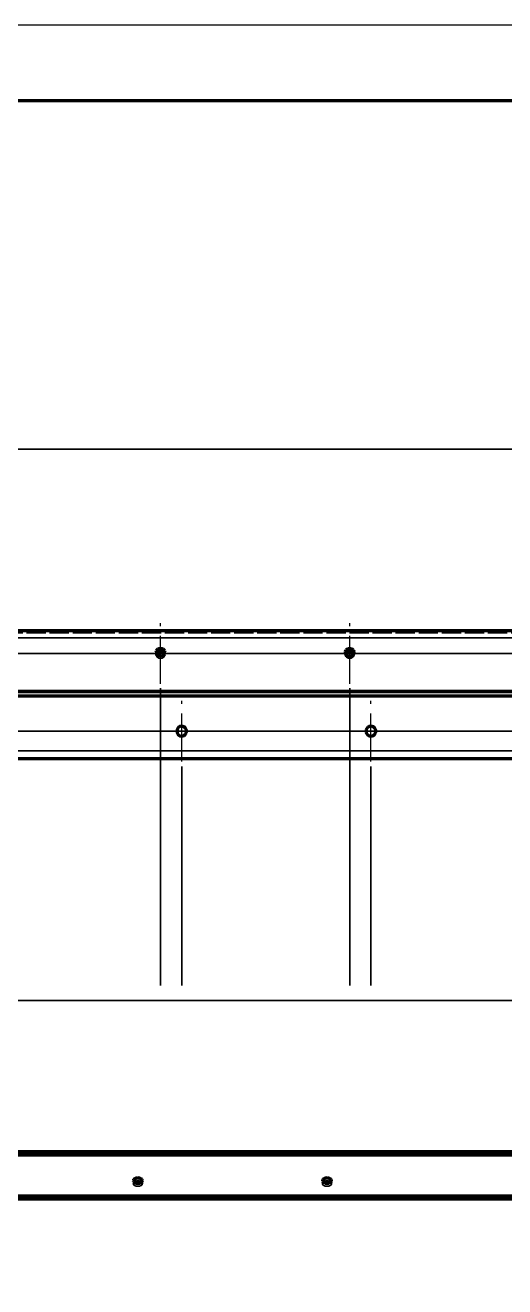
# Model space of a CAD drawing. Header units: millimetres. Extents: x 0 to 420, y 0 to 297.
# Drawn here: x 274.8 to 306.5, y 213.7 to 297 of the extents above; entities that cross this region are included whole.
import ezdxf

# ---------------------------------------------------------------- set-up
doc = ezdxf.new("R2010")
doc.units = ezdxf.units.MM
doc.linetypes.add('CENTER', pattern=[5.08, 3.175, -0.635, 0.635, -0.635])
doc.linetypes.add('DASHED', pattern=[1.524, 1.27, -0.254])

msp = doc.modelspace()

# ---------------------------------------------------------------- linework, layer by layer
at = {"color": 7, "lineweight": 35}
for p, q in [((65, 269), (351, 269)), ((68, 256.519), (366, 256.519)), ((73.55, 255.495), (366, 255.495)), ((86.05, 255.495), (366, 255.495)), ((98.55, 255.495), (366, 255.495)), ((111.05, 255.495), (366, 255.495)), ((123.55, 255.495), (366, 255.495)), ((136.05, 255.495), (366, 255.495)), ((148.55, 255.495), (366, 255.495)), ((161.05, 255.495), (366, 255.495)), ((173.55, 255.495), (366, 255.495)), ((186.05, 255.495), (366, 255.495)), ((198.55, 255.495), (366, 255.495)), ((211.05, 255.495), (366, 255.495)), ((223.55, 255.495), (366, 255.495)), ((236.05, 255.495), (366, 255.495)), ((248.55, 255.495), (366, 255.495)), ((261.05, 255.495), (366, 255.495)), ((273.55, 255.495), (366, 255.495)), ((286.05, 255.495), (366, 255.495)), ((298.55, 255.495), (366, 255.495)), ((67.75, 252.921), (366, 252.921)), ((283.75, 253.195), (283.75, 233.563)), ((296.25, 253.195), (296.25, 233.563)), ((74.975, 250.363), (366, 250.363)), ((87.475, 250.363), (366, 250.363)), ((99.975, 250.363), (366, 250.363)), ((112.475, 250.363), (366, 250.363)), ((124.975, 250.363), (366, 250.363)), ((137.475, 250.363), (366, 250.363)), ((149.975, 250.363), (366, 250.363)), ((162.475, 250.363), (366, 250.363)), ((174.975, 250.363), (366, 250.363)), ((187.475, 250.363), (366, 250.363)), ((199.975, 250.363), (366, 250.363)), ((212.475, 250.363), (366, 250.363)), ((224.975, 250.363), (366, 250.363)), ((237.475, 250.363), (366, 250.363)), ((249.975, 250.363), (366, 250.363)), ((262.475, 250.363), (366, 250.363)), ((274.975, 250.363), (366, 250.363)), ((287.475, 250.363), (366, 250.363)), ((299.975, 250.363), (366, 250.363)), ((68.75, 249.063), (366, 249.063)), ((285.15, 248.038), (285.15, 233.563)), ((297.65, 248.038), (297.65, 233.563)), ((83.75, 232.563), (333.75, 232.563))]:
    msp.add_line(p, q, dxfattribs=at)
at = {"color": 1, "lineweight": 70}
for p, q in [((344.75, 257), (65.5, 257)), ((283.456, 255.614), (283.45, 255.566)), ((283.45, 255.566), (283.456, 255.519)), ((283.473, 255.661), (283.456, 255.614)), ((283.456, 255.519), (283.473, 255.472)), ((283.463, 255.495), (283.505, 255.565)), ((283.501, 255.703), (283.473, 255.661)), ((283.473, 255.472), (283.501, 255.43)), ((283.538, 255.74), (283.501, 255.703)), ((283.501, 255.43), (283.538, 255.393)), ((283.505, 255.565), (283.571, 255.621)), ((283.583, 255.771), (283.538, 255.74)), ((283.538, 255.393), (283.583, 255.362)), ((283.571, 255.621), (283.656, 255.656)), ((283.635, 255.794), (283.583, 255.771)), ((283.583, 255.362), (283.635, 255.339)), ((283.691, 255.808), (283.635, 255.794)), ((283.635, 255.339), (283.691, 255.325)), ((283.656, 255.656), (283.75, 255.669)), ((283.75, 255.812), (283.691, 255.808)), ((283.691, 255.325), (283.75, 255.321)), ((283.809, 255.808), (283.75, 255.812)), ((283.75, 255.669), (283.844, 255.656)), ((283.75, 255.321), (283.809, 255.325)), ((283.865, 255.794), (283.809, 255.808)), ((283.809, 255.325), (283.865, 255.339)), ((283.844, 255.656), (283.929, 255.621)), ((283.917, 255.771), (283.865, 255.794)), ((283.865, 255.339), (283.917, 255.362)), ((283.962, 255.74), (283.917, 255.771)), ((283.917, 255.362), (283.962, 255.393)), ((283.929, 255.621), (283.995, 255.565)), ((283.999, 255.703), (283.962, 255.74)), ((283.962, 255.393), (283.999, 255.43)), ((283.995, 255.565), (284.037, 255.495)), ((284.027, 255.661), (283.999, 255.703)), ((283.999, 255.43), (284.027, 255.472)), ((284.044, 255.614), (284.027, 255.661)), ((284.027, 255.472), (284.044, 255.519)), ((284.05, 255.566), (284.044, 255.614)), ((284.044, 255.519), (284.05, 255.566)), ((295.956, 255.614), (295.95, 255.566)), ((295.95, 255.566), (295.956, 255.519)), ((295.973, 255.661), (295.956, 255.614)), ((295.956, 255.519), (295.973, 255.472)), ((295.963, 255.495), (296.005, 255.565)), ((296.001, 255.703), (295.973, 255.661)), ((295.973, 255.472), (296.001, 255.43)), ((296.038, 255.74), (296.001, 255.703)), ((296.001, 255.43), (296.038, 255.393)), ((296.005, 255.565), (296.071, 255.621)), ((296.083, 255.771), (296.038, 255.74)), ((296.038, 255.393), (296.083, 255.362)), ((296.071, 255.621), (296.156, 255.656)), ((296.135, 255.794), (296.083, 255.771)), ((296.083, 255.362), (296.135, 255.339)), ((296.191, 255.808), (296.135, 255.794)), ((296.135, 255.339), (296.191, 255.325)), ((296.156, 255.656), (296.25, 255.669)), ((296.25, 255.812), (296.191, 255.808)), ((296.191, 255.325), (296.25, 255.321)), ((296.309, 255.808), (296.25, 255.812)), ((296.25, 255.669), (296.344, 255.656)), ((296.25, 255.321), (296.309, 255.325)), ((296.365, 255.794), (296.309, 255.808)), ((296.309, 255.325), (296.365, 255.339)), ((296.344, 255.656), (296.429, 255.621)), ((296.417, 255.771), (296.365, 255.794)), ((296.365, 255.339), (296.417, 255.362)), ((296.462, 255.74), (296.417, 255.771)), ((296.417, 255.362), (296.462, 255.393)), ((296.429, 255.621), (296.495, 255.565)), ((296.499, 255.703), (296.462, 255.74)), ((296.462, 255.393), (296.499, 255.43)), ((296.495, 255.565), (296.537, 255.495)), ((296.527, 255.661), (296.499, 255.703)), ((296.499, 255.43), (296.527, 255.472)), ((296.544, 255.614), (296.527, 255.661)), ((296.527, 255.472), (296.544, 255.519)), ((296.55, 255.566), (296.544, 255.614)), ((296.544, 255.519), (296.55, 255.566)), ((345.25, 252.992), (65.75, 252.992)), ((65.75, 252.706), (345.25, 252.706)), ((284.839, 250.459), (284.825, 250.363)), ((284.825, 250.363), (284.839, 250.267)), ((284.881, 250.546), (284.839, 250.459)), ((284.839, 250.267), (284.881, 250.18)), ((284.947, 250.617), (284.881, 250.546)), ((284.881, 250.18), (284.947, 250.109)), ((285.031, 250.666), (284.947, 250.617)), ((284.947, 250.109), (285.031, 250.061)), ((285.126, 250.687), (285.031, 250.666)), ((285.031, 250.061), (285.126, 250.039)), ((285.222, 250.68), (285.126, 250.687)), ((285.126, 250.039), (285.222, 250.046)), ((285.312, 250.645), (285.222, 250.68)), ((285.222, 250.046), (285.312, 250.082)), ((285.388, 250.584), (285.312, 250.645)), ((285.312, 250.082), (285.388, 250.142)), ((285.443, 250.504), (285.388, 250.584)), ((285.388, 250.142), (285.443, 250.222)), ((285.471, 250.412), (285.443, 250.504)), ((285.443, 250.222), (285.471, 250.315)), ((285.471, 250.315), (285.471, 250.412)), ((297.339, 250.459), (297.325, 250.363)), ((297.325, 250.363), (297.339, 250.267)), ((297.381, 250.546), (297.339, 250.459)), ((297.339, 250.267), (297.381, 250.18)), ((297.447, 250.617), (297.381, 250.546)), ((297.381, 250.18), (297.447, 250.109)), ((297.531, 250.666), (297.447, 250.617)), ((297.447, 250.109), (297.531, 250.061)), ((297.626, 250.687), (297.531, 250.666)), ((297.531, 250.061), (297.626, 250.039)), ((297.722, 250.68), (297.626, 250.687)), ((297.626, 250.039), (297.722, 250.046)), ((297.812, 250.645), (297.722, 250.68)), ((297.722, 250.046), (297.812, 250.082)), ((297.888, 250.584), (297.812, 250.645)), ((297.812, 250.082), (297.888, 250.142)), ((297.943, 250.504), (297.888, 250.584)), ((297.888, 250.142), (297.943, 250.222)), ((297.971, 250.412), (297.943, 250.504)), ((297.943, 250.222), (297.971, 250.315)), ((297.971, 250.315), (297.971, 250.412)), ((66.25, 248.563), (350.5, 248.563)), ((350.25, 222.563), (70.75, 222.563)), ((70.75, 222.473), (350.25, 222.473)), ((281.956, 220.704), (281.95, 220.67)), ((281.95, 220.67), (281.956, 220.637)), ((281.973, 220.736), (281.956, 220.704)), ((281.956, 220.637), (281.973, 220.605)), ((282.001, 220.766), (281.973, 220.736)), ((281.973, 220.605), (282.001, 220.575)), ((282.038, 220.792), (282.001, 220.766)), ((282.001, 220.575), (282.038, 220.549)), ((282.009, 220.568), (282.057, 220.597)), ((282.135, 220.829), (282.038, 220.792)), ((282.038, 220.549), (282.135, 220.512)), ((282.057, 220.597), (282.115, 220.619)), ((282.115, 220.619), (282.181, 220.633)), ((282.25, 220.843), (282.135, 220.829)), ((282.135, 220.512), (282.25, 220.498)), ((282.181, 220.633), (282.25, 220.638)), ((282.365, 220.829), (282.25, 220.843)), ((282.25, 220.638), (282.319, 220.633)), ((282.25, 220.498), (282.365, 220.512)), ((282.319, 220.633), (282.385, 220.619)), ((282.462, 220.792), (282.365, 220.829)), ((282.365, 220.512), (282.462, 220.549)), ((282.385, 220.619), (282.443, 220.597)), ((282.443, 220.597), (282.491, 220.568)), ((282.499, 220.766), (282.462, 220.792)), ((282.462, 220.549), (282.499, 220.575)), ((282.527, 220.736), (282.499, 220.766)), ((282.499, 220.575), (282.527, 220.605)), ((282.544, 220.704), (282.527, 220.736)), ((282.527, 220.605), (282.544, 220.637)), ((282.55, 220.67), (282.544, 220.704)), ((282.544, 220.637), (282.55, 220.67)), ((294.456, 220.704), (294.45, 220.67)), ((294.45, 220.67), (294.456, 220.637)), ((294.473, 220.736), (294.456, 220.704)), ((294.456, 220.637), (294.473, 220.605)), ((294.501, 220.766), (294.473, 220.736)), ((294.473, 220.605), (294.501, 220.575)), ((294.538, 220.792), (294.501, 220.766)), ((294.501, 220.575), (294.538, 220.549)), ((294.509, 220.568), (294.557, 220.597)), ((294.635, 220.829), (294.538, 220.792)), ((294.538, 220.549), (294.635, 220.512)), ((294.557, 220.597), (294.615, 220.619)), ((294.615, 220.619), (294.681, 220.633)), ((294.75, 220.843), (294.635, 220.829)), ((294.635, 220.512), (294.75, 220.498)), ((294.681, 220.633), (294.75, 220.638)), ((294.865, 220.829), (294.75, 220.843)), ((294.75, 220.638), (294.819, 220.633)), ((294.75, 220.498), (294.865, 220.512)), ((294.819, 220.633), (294.885, 220.619)), ((294.962, 220.792), (294.865, 220.829)), ((294.865, 220.512), (294.962, 220.549)), ((294.885, 220.619), (294.943, 220.597)), ((294.943, 220.597), (294.991, 220.568)), ((294.999, 220.766), (294.962, 220.792)), ((294.962, 220.549), (294.999, 220.575)), ((295.027, 220.736), (294.999, 220.766)), ((294.999, 220.575), (295.027, 220.605)), ((295.044, 220.704), (295.027, 220.736)), ((295.027, 220.605), (295.044, 220.637)), ((295.05, 220.67), (295.044, 220.704)), ((295.044, 220.637), (295.05, 220.67)), ((71.25, 219.667), (350.5, 219.667)), ((71.25, 219.462), (350.5, 219.462))]:
    msp.add_line(p, q, dxfattribs=at)
at = {"color": 5, "linetype": 'DASHED', "lineweight": 35}
for p, q in [((344.75, 256.857), (65.5, 256.857)), ((283.45, 255.566), (283.45, 255.423)), ((283.45, 255.423), (283.463, 255.495)), ((283.456, 255.375), (283.45, 255.423)), ((283.473, 255.329), (283.456, 255.375)), ((283.501, 255.287), (283.473, 255.329)), ((283.538, 255.249), (283.501, 255.287)), ((283.583, 255.219), (283.538, 255.249)), ((283.635, 255.196), (283.583, 255.219)), ((283.691, 255.182), (283.635, 255.196)), ((283.75, 255.177), (283.691, 255.182)), ((283.809, 255.182), (283.75, 255.177)), ((283.865, 255.196), (283.809, 255.182)), ((283.917, 255.219), (283.865, 255.196)), ((283.962, 255.249), (283.917, 255.219)), ((283.999, 255.287), (283.962, 255.249)), ((284.027, 255.329), (283.999, 255.287)), ((284.044, 255.375), (284.027, 255.329)), ((284.037, 255.495), (284.05, 255.423)), ((284.05, 255.423), (284.044, 255.375)), ((295.95, 255.566), (295.95, 255.423)), ((295.95, 255.423), (295.963, 255.495)), ((295.956, 255.375), (295.95, 255.423)), ((295.973, 255.329), (295.956, 255.375)), ((296.001, 255.287), (295.973, 255.329)), ((296.038, 255.249), (296.001, 255.287)), ((296.083, 255.219), (296.038, 255.249)), ((296.135, 255.196), (296.083, 255.219)), ((296.191, 255.182), (296.135, 255.196)), ((296.25, 255.177), (296.191, 255.182)), ((296.309, 255.182), (296.25, 255.177)), ((296.365, 255.196), (296.309, 255.182)), ((296.417, 255.219), (296.365, 255.196)), ((296.462, 255.249), (296.417, 255.219)), ((296.499, 255.287), (296.462, 255.249)), ((296.527, 255.329), (296.499, 255.287)), ((296.544, 255.375), (296.527, 255.329)), ((296.537, 255.495), (296.55, 255.423)), ((296.55, 255.423), (296.544, 255.375)), ((284.825, 250.363), (284.839, 250.459)), ((284.839, 250.267), (284.825, 250.363)), ((284.839, 250.459), (284.881, 250.546)), ((284.881, 250.18), (284.839, 250.267)), ((284.881, 250.546), (284.947, 250.617)), ((284.947, 250.109), (284.881, 250.18)), ((284.947, 250.617), (285.031, 250.666)), ((285.031, 250.061), (284.947, 250.109)), ((285.031, 250.666), (285.126, 250.687)), ((285.126, 250.039), (285.031, 250.061)), ((285.126, 250.687), (285.222, 250.68)), ((285.222, 250.046), (285.126, 250.039)), ((285.222, 250.68), (285.312, 250.645)), ((285.312, 250.082), (285.222, 250.046)), ((285.312, 250.645), (285.388, 250.584)), ((285.388, 250.142), (285.312, 250.082)), ((285.388, 250.584), (285.443, 250.504)), ((285.443, 250.222), (285.388, 250.142)), ((285.443, 250.504), (285.471, 250.412)), ((285.471, 250.315), (285.443, 250.222)), ((285.471, 250.412), (285.471, 250.315)), ((297.325, 250.363), (297.339, 250.459)), ((297.339, 250.267), (297.325, 250.363)), ((297.339, 250.459), (297.381, 250.546)), ((297.381, 250.18), (297.339, 250.267)), ((297.381, 250.546), (297.447, 250.617)), ((297.447, 250.109), (297.381, 250.18)), ((297.447, 250.617), (297.531, 250.666)), ((297.531, 250.061), (297.447, 250.109)), ((297.531, 250.666), (297.626, 250.687)), ((297.626, 250.039), (297.531, 250.061)), ((297.626, 250.687), (297.722, 250.68)), ((297.722, 250.046), (297.626, 250.039)), ((297.722, 250.68), (297.812, 250.645)), ((297.812, 250.082), (297.722, 250.046)), ((297.812, 250.645), (297.888, 250.584)), ((297.888, 250.142), (297.812, 250.082)), ((297.888, 250.584), (297.943, 250.504)), ((297.943, 250.222), (297.888, 250.142)), ((297.943, 250.504), (297.971, 250.412)), ((297.971, 250.315), (297.943, 250.222)), ((297.971, 250.412), (297.971, 250.315)), ((350.5, 248.563), (66.25, 248.563)), ((349.75, 222.563), (65.5, 222.563)), ((280.533, 222.563), (280.525, 222.563)), ((280.525, 222.563), (280.533, 222.563)), ((280.557, 222.563), (280.533, 222.563)), ((280.533, 222.563), (280.557, 222.563)), ((280.596, 222.563), (280.557, 222.563)), ((280.557, 222.563), (280.596, 222.563)), ((280.647, 222.563), (280.596, 222.563)), ((280.596, 222.563), (280.647, 222.563)), ((280.709, 222.563), (280.647, 222.563)), ((280.647, 222.563), (280.709, 222.563)), ((280.778, 222.563), (280.709, 222.563)), ((280.709, 222.563), (280.778, 222.563)), ((280.85, 222.563), (280.778, 222.563)), ((280.778, 222.563), (280.85, 222.563)), ((280.922, 222.563), (280.85, 222.563)), ((280.85, 222.563), (280.922, 222.563)), ((280.991, 222.563), (280.922, 222.563)), ((280.922, 222.563), (280.991, 222.563)), ((281.053, 222.563), (280.991, 222.563)), ((280.991, 222.563), (281.053, 222.563)), ((281.104, 222.563), (281.053, 222.563)), ((281.053, 222.563), (281.104, 222.563)), ((281.143, 222.563), (281.104, 222.563)), ((281.104, 222.563), (281.143, 222.563)), ((281.167, 222.563), (281.143, 222.563)), ((281.143, 222.563), (281.167, 222.563)), ((281.175, 222.563), (281.167, 222.563)), ((281.167, 222.563), (281.175, 222.563)), ((281.175, 222.563), (281.175, 222.313)), ((293.033, 222.563), (293.025, 222.563)), ((293.025, 222.563), (293.033, 222.563)), ((293.057, 222.563), (293.033, 222.563)), ((293.033, 222.563), (293.057, 222.563)), ((293.096, 222.563), (293.057, 222.563)), ((293.057, 222.563), (293.096, 222.563)), ((293.147, 222.563), (293.096, 222.563)), ((293.096, 222.563), (293.147, 222.563)), ((293.209, 222.563), (293.147, 222.563)), ((293.147, 222.563), (293.209, 222.563)), ((293.278, 222.563), (293.209, 222.563)), ((293.209, 222.563), (293.278, 222.563)), ((293.35, 222.563), (293.278, 222.563)), ((293.278, 222.563), (293.35, 222.563)), ((293.422, 222.563), (293.35, 222.563)), ((293.35, 222.563), (293.422, 222.563)), ((293.491, 222.563), (293.422, 222.563)), ((293.422, 222.563), (293.491, 222.563)), ((293.553, 222.563), (293.491, 222.563)), ((293.491, 222.563), (293.553, 222.563)), ((293.604, 222.563), (293.553, 222.563)), ((293.553, 222.563), (293.604, 222.563)), ((293.643, 222.563), (293.604, 222.563)), ((293.604, 222.563), (293.643, 222.563)), ((293.667, 222.563), (293.643, 222.563)), ((293.643, 222.563), (293.667, 222.563)), ((293.675, 222.563), (293.667, 222.563)), ((293.667, 222.563), (293.675, 222.563)), ((293.675, 222.563), (293.675, 222.313)), ((305.533, 222.563), (305.525, 222.563)), ((305.525, 222.563), (305.533, 222.563)), ((305.557, 222.563), (305.533, 222.563)), ((305.533, 222.563), (305.557, 222.563)), ((305.596, 222.563), (305.557, 222.563)), ((305.557, 222.563), (305.596, 222.563)), ((305.647, 222.563), (305.596, 222.563)), ((305.596, 222.563), (305.647, 222.563)), ((305.709, 222.563), (305.647, 222.563)), ((305.647, 222.563), (305.709, 222.563)), ((305.778, 222.563), (305.709, 222.563)), ((305.709, 222.563), (305.778, 222.563)), ((305.85, 222.563), (305.778, 222.563)), ((305.778, 222.563), (305.85, 222.563)), ((305.922, 222.563), (305.85, 222.563)), ((305.85, 222.563), (305.922, 222.563)), ((305.991, 222.563), (305.922, 222.563)), ((305.922, 222.563), (305.991, 222.563)), ((306.053, 222.563), (305.991, 222.563)), ((305.991, 222.563), (306.053, 222.563)), ((306.104, 222.563), (306.053, 222.563)), ((306.053, 222.563), (306.104, 222.563)), ((306.143, 222.563), (306.104, 222.563)), ((306.104, 222.563), (306.143, 222.563)), ((306.167, 222.563), (306.143, 222.563)), ((306.143, 222.563), (306.167, 222.563)), ((306.175, 222.563), (306.167, 222.563)), ((306.167, 222.563), (306.175, 222.563)), ((306.175, 222.563), (306.175, 222.313)), ((65.5, 222.313), (349.75, 222.313)), ((70.75, 222.313), (350.25, 222.313)), ((280.533, 222.313), (280.525, 222.313)), ((280.525, 222.313), (280.533, 222.313)), ((280.557, 222.313), (280.533, 222.313)), ((280.533, 222.313), (280.557, 222.313)), ((280.596, 222.313), (280.557, 222.313)), ((280.557, 222.313), (280.596, 222.313)), ((280.647, 222.313), (280.596, 222.313)), ((280.596, 222.313), (280.647, 222.313)), ((280.709, 222.313), (280.647, 222.313)), ((280.647, 222.313), (280.709, 222.313)), ((280.778, 222.313), (280.709, 222.313)), ((280.709, 222.313), (280.778, 222.313)), ((280.85, 222.313), (280.778, 222.313)), ((280.778, 222.313), (280.85, 222.313)), ((280.922, 222.313), (280.85, 222.313)), ((280.85, 222.313), (280.922, 222.313)), ((280.991, 222.313), (280.922, 222.313)), ((280.922, 222.313), (280.991, 222.313)), ((281.053, 222.313), (280.991, 222.313)), ((280.991, 222.313), (281.053, 222.313)), ((281.104, 222.313), (281.053, 222.313)), ((281.053, 222.313), (281.104, 222.313)), ((281.143, 222.313), (281.104, 222.313)), ((281.104, 222.313), (281.143, 222.313)), ((281.167, 222.313), (281.143, 222.313)), ((281.143, 222.313), (281.167, 222.313)), ((281.175, 222.313), (281.167, 222.313)), ((281.167, 222.313), (281.175, 222.313)), ((293.033, 222.313), (293.025, 222.313)), ((293.025, 222.313), (293.033, 222.313)), ((293.057, 222.313), (293.033, 222.313)), ((293.033, 222.313), (293.057, 222.313)), ((293.096, 222.313), (293.057, 222.313)), ((293.057, 222.313), (293.096, 222.313)), ((293.147, 222.313), (293.096, 222.313)), ((293.096, 222.313), (293.147, 222.313)), ((293.209, 222.313), (293.147, 222.313)), ((293.147, 222.313), (293.209, 222.313)), ((293.278, 222.313), (293.209, 222.313)), ((293.209, 222.313), (293.278, 222.313)), ((293.35, 222.313), (293.278, 222.313)), ((293.278, 222.313), (293.35, 222.313)), ((293.422, 222.313), (293.35, 222.313)), ((293.35, 222.313), (293.422, 222.313)), ((293.491, 222.313), (293.422, 222.313)), ((293.422, 222.313), (293.491, 222.313)), ((293.553, 222.313), (293.491, 222.313)), ((293.491, 222.313), (293.553, 222.313)), ((293.604, 222.313), (293.553, 222.313)), ((293.553, 222.313), (293.604, 222.313)), ((293.643, 222.313), (293.604, 222.313)), ((293.604, 222.313), (293.643, 222.313)), ((293.667, 222.313), (293.643, 222.313)), ((293.643, 222.313), (293.667, 222.313)), ((293.675, 222.313), (293.667, 222.313)), ((293.667, 222.313), (293.675, 222.313)), ((305.533, 222.313), (305.525, 222.313)), ((305.525, 222.313), (305.533, 222.313)), ((305.557, 222.313), (305.533, 222.313)), ((305.533, 222.313), (305.557, 222.313)), ((305.596, 222.313), (305.557, 222.313)), ((305.557, 222.313), (305.596, 222.313)), ((305.647, 222.313), (305.596, 222.313)), ((305.596, 222.313), (305.647, 222.313)), ((305.709, 222.313), (305.647, 222.313)), ((305.647, 222.313), (305.709, 222.313)), ((305.778, 222.313), (305.709, 222.313)), ((305.709, 222.313), (305.778, 222.313)), ((305.85, 222.313), (305.778, 222.313)), ((305.778, 222.313), (305.85, 222.313)), ((305.922, 222.313), (305.85, 222.313)), ((305.85, 222.313), (305.922, 222.313)), ((305.991, 222.313), (305.922, 222.313)), ((305.922, 222.313), (305.991, 222.313)), ((306.053, 222.313), (305.991, 222.313)), ((305.991, 222.313), (306.053, 222.313)), ((306.104, 222.313), (306.053, 222.313)), ((306.053, 222.313), (306.104, 222.313)), ((306.143, 222.313), (306.104, 222.313)), ((306.104, 222.313), (306.143, 222.313)), ((306.167, 222.313), (306.143, 222.313)), ((306.143, 222.313), (306.167, 222.313)), ((306.175, 222.313), (306.167, 222.313)), ((306.167, 222.313), (306.175, 222.313)), ((281.95, 220.466), (281.965, 220.52)), ((281.956, 220.432), (281.95, 220.466)), ((281.973, 220.4), (281.956, 220.432)), ((281.965, 220.52), (282.009, 220.568)), ((282.001, 220.37), (281.973, 220.4)), ((282.038, 220.344), (282.001, 220.37)), ((282.135, 220.307), (282.038, 220.344)), ((282.25, 220.294), (282.135, 220.307)), ((282.365, 220.307), (282.25, 220.294)), ((282.462, 220.344), (282.365, 220.307)), ((282.499, 220.37), (282.462, 220.344)), ((282.491, 220.568), (282.535, 220.52)), ((282.527, 220.4), (282.499, 220.37)), ((282.544, 220.432), (282.527, 220.4)), ((282.535, 220.52), (282.55, 220.466)), ((282.55, 220.466), (282.544, 220.432)), ((282.55, 220.67), (282.55, 220.466)), ((294.45, 220.466), (294.465, 220.52)), ((294.456, 220.432), (294.45, 220.466)), ((294.473, 220.4), (294.456, 220.432)), ((294.465, 220.52), (294.509, 220.568)), ((294.501, 220.37), (294.473, 220.4)), ((294.538, 220.344), (294.501, 220.37)), ((294.635, 220.307), (294.538, 220.344)), ((294.75, 220.294), (294.635, 220.307)), ((294.865, 220.307), (294.75, 220.294)), ((294.962, 220.344), (294.865, 220.307)), ((294.999, 220.37), (294.962, 220.344)), ((294.991, 220.568), (295.035, 220.52)), ((295.027, 220.4), (294.999, 220.37)), ((295.044, 220.432), (295.027, 220.4)), ((295.035, 220.52), (295.05, 220.466)), ((295.05, 220.466), (295.044, 220.432)), ((295.05, 220.67), (295.05, 220.466))]:
    msp.add_line(p, q, dxfattribs=at)
at = {"color": 4, "linetype": 'CENTER', "lineweight": 25}
for p, q in [((283.75, 253.495), (283.75, 257.495)), ((296.25, 253.495), (296.25, 257.495)), ((281.75, 255.495), (285.75, 255.495)), ((294.25, 255.495), (298.25, 255.495)), ((285.15, 248.363), (285.15, 252.363)), ((297.65, 248.363), (297.65, 252.363)), ((283.15, 250.363), (287.15, 250.363)), ((295.65, 250.363), (299.65, 250.363))]:
    msp.add_line(p, q, dxfattribs=at)
at = {"color": 7, "lineweight": 25}
msp.add_lwpolyline([(0, 0), (420, 0), (420, 297), (0, 297)], close=True, dxfattribs=at)
at = {"color": 7, "lineweight": 70}
msp.add_lwpolyline([(20, 5), (415, 5), (415, 292), (20, 292)], close=True, dxfattribs=at)

doc.saveas('drawing.dxf')
